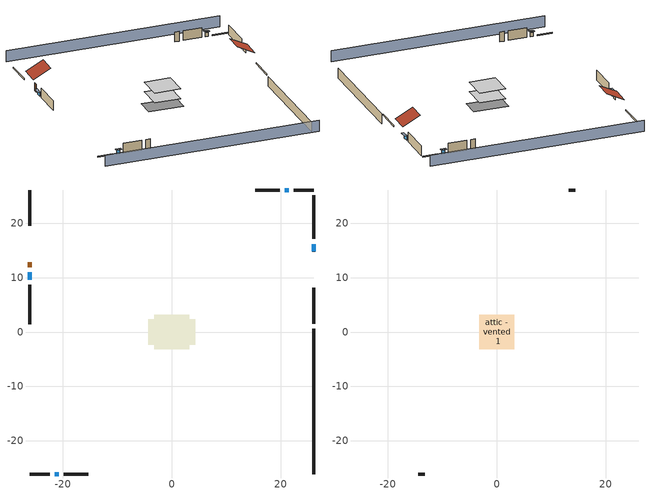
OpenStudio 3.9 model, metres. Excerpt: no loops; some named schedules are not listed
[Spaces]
conditioned space 1
 floor foundation (Slab1 construction): -4.29,-2.38 -4.29,2.38 4.29,2.38 4.29,-2.38 z-2.13
 floor adiabatic (AdiabaticFloorConstruction): -3.2,-3.2 -3.2,3.2 3.2,3.2 3.2,-3.2 z0.3
 wall outside (Wall1 construction): 26.09,17.09 26.09,25.16 z0.3:2.74
 wall outside (Wall2 construction): -19.83,-26.09 -15.35,-26.09 z0.3:2.74
 wall outside (Wall3 construction): -26.09,8.69 -26.09,1.39 z0.3:2.74
 wall outside (Wall4 construction): 19.83,26.09 15.35,26.09 z0.3:2.74
 wall outside (RimJoist1 construction): 26.09,1.54 26.09,8.15 z0.3:0.61
 wall outside (RimJoist2 construction): -26.09,-26.09 -22.4,-26.09 z0.3:0.61
 wall outside (RimJoist3 construction): -26.09,26.09 -26.09,19.48 z0.3:0.61
 wall outside (RimJoist4 construction): 26.09,26.09 22.4,26.09 z0.3:0.61
 wall outside (AdiabaticWallConstruction): 26.09,14.79 26.09,16.17 / -26.09,11 -26.09,9.62 z0.3:1.22; -21.48,-26.09 -20.76,-26.09 / 21.48,26.09 20.76,26.09 z0.3:1.28
 wall outside (AdiabaticWallConstruction 1): -26.09,12.84 -26.09,11.92 z0.3:2.34
 wall foundation (FoundationWall1 construction): 26.09,-26.09 26.09,0.61 z-2.13:0.3
 window (WindowConstruction): 26.09,14.79 26.09,16.16 z0.3:1.22
 window (WindowConstruction 1): -21.47,-26.09 -20.76,-26.09 z0.3:1.28
 window (WindowConstruction 2): -26.09,10.99 -26.09,9.62 z0.3:1.22
 window (WindowConstruction 3): 21.47,26.09 20.76,26.09 z0.3:1.28
 door (Door): -26.09,12.84 -26.09,11.92 z0.3:2.34
 ceiling adiabatic (AdiabaticFloorConstruction): 3.2,-3.2 3.2,3.2 -3.2,3.2 -3.2,-3.2 z0.3
attic - vented 1
 floor to conditioned space 1 (Floor1 construction Reversed): -3.2,-3.2 -3.2,3.2 3.2,3.2 3.2,-3.2 z2.74
 wall outside (Wall5 construction): -14.42,-26.09 -13.26,-26.09 z0.3:2.74
 wall outside (Wall6 construction): 14.42,26.09 13.26,26.09 z0.3:2.74
 roof outside (Roof1 construction): 26.09,13.86,2.74 21.81,13.86,4.88 21.81,9.08,4.88 26.09,9.08,2.74
 roof outside (Roof2 construction): -26.09,13.77,2.74 -21.81,13.77,4.88 -21.81,18.55,4.88 -26.09,18.55,2.74
shading: 26.09,30.66 -26.09,30.66 / -26.09,-30.66 26.09,-30.66 z0:2.74; 26.09,16.47 26.09,14.49 26.7,14.49 26.7,16.47 z1.52; -20.46,-26.09 -21.78,-26.09 -21.78,-26.7 -20.46,-26.7 z1.58; -26.09,9.32 -26.09,11.3 -26.7,11.3 -26.7,9.32 z1.52; 20.46,26.09 21.78,26.09 21.78,26.7 20.46,26.7 z1.58
[Site]
Portland Intl Arpt_OR: Latitude {deg}=45.59; Longitude {deg}=-122.6; Time Zone {hr}=-8; Elevation {m}=33; Terrain=Suburbs; Keep Site Location Information=Yes
[Site:GroundTemperature:Shallow]
10.2558, 8.96328, 8.85977, 9.47314, 11.9355, 14.3863, 16.5111, 17.8571, 17.9714, 16.8767, 14.8061, 12.4304
[Site:WaterMainsTemperature]
Calculation Method=Schedule; Temperature Schedule=mains temperature schedule
[Building]
Building 1
[Material] Roughness=Rough
Name | Thickness {m} | Conductivity {W/m-K} | Density {kg/m3} | Specific Heat {J/kg-K} | Thermal Absorptance | Solar Absorptance | Visible Absorptance
asphalt or fiberglass shingles | 0.00635 | 0.162714 | 1121.4 | 1465.45 | 0.9 | 0.85 | 0.85
roof rigid ins | 0.00281632 | 0.029427 | 32.04 | 1214.23 | 0.9 | 0.7 | 0.7
osb sheathing 0.5 in. | 0.0127 | 0.115458 | 512.64 | 1214.23 | 0.9 | 0.6 | 0.6
wood siding | 0.0254 | 0.102417 | 544.68 | 1172.36 | 0.9 | 0.85 | 0.85
osb sheathing 0.5 in. 1 | 0.0127 | 0.115458 | 512.64 | 1214.23 | 0.9 | 0.7 | 0.7
wall stud and cavity | 0.1397 | 0.550994 | 139.0536 | 1170.24 | 0.9 | 0.7 | 0.7
gypsum board | 0.0127 | 0.160291 | 801 | 837.4 | 0.9 | 0.6 | 0.6
wall stud and cavity 1 | 0.1397 | 0.727959 | 139.0536 | 1170.24 | 0.9 | 0.6 | 0.6
rim joist stud and cavity | 0.0508 | 0.178688 | 50.32683 | 1063.81 | 0.9 | 0.6 | 0.6
ceiling loosefill ins | 0.0846667 | 0.0480833 | 16.02 | 1046.75 | 0.9 | 0.7 | 0.7
ceiling stud and cavity | 0.1397 | 0.0920385 | 65.682 | 1177.47 | 0.9 | 0.7 | 0.7
concrete 8.0 in. | 0.2032 | 1.803125 | 2242.8 | 837.4 | 0.9 | 0.7 | 0.7
gypsum board 1 | 0.0127 | 0.160291 | 801 | 837.4 | 0.9 | 0.7 | 0.7
concrete 4.0 in. | 0.1016 | 1.803125 | 2242.8 | 837.4 | 0.9 | 0.7 | 0.7
floor covering | 0.0127 | 0.0450781 | 54.468 | 1339.84 | 0.9 | 0.9 | 0.9
wood siding 1; wood siding 2 | 0.0254 | 0.102417 | 544.68 | 1172.36
wall rigid ins; floor rigid ins | 0.512978 | 0.029427 | 32.04 | 1214.23 | 0.9 | 0.7 | 0.7
wall stud and cavity 2 | 0.0889 | 0.380278 | 52.3479 | 1209.89 | 0.9 | 0.7 | 0.7
door material | 0.04445 | 0.0612267 | 512.64 | 1214.23 | 0.9 | 0.7 | 0.7
floor stud and cavity | 0.1397 | 1.75129 | 37.0049 | 1207.88 | 0.9 | 0.7 | 0.7
osb sheathing 0.75 in. | 0.01905 | 0.115458 | 512.64 | 1214.23 | 0.9 | 0.7 | 0.7
floor covering 1 | 0.0127 | 0.0433444 | 54.468 | 1339.84 | 0.9 | 0.6 | 0.6
wall stud and cavity 3 | 0.0889 | 0.391764 | 83.0341 | 1211.67 | 0.9 | 0.7 | 0.7
furniture material conditioned space 1 | 0.1524 | 0.115458 | 640.8 | 1214.23 | 0.9 | 0.6 | 0.6
[Construction]
Roof1 construction; Roof2 construction: asphalt or fiberglass shingles, roof rigid ins, osb sheathing 0.5 in.
Wall1 construction; Wall2 construction; Wall3 construction; Wall4 construction: wood siding, osb sheathing 0.5 in. 1, wall stud and cavity, gypsum board
Wall5 construction; Wall6 construction: wood siding, osb sheathing 0.5 in. 1, wall stud and cavity 1
RimJoist1 construction; RimJoist2 construction; RimJoist3 construction; RimJoist4 construction: wood siding, rim joist stud and cavity
Floor1 construction Reversed: gypsum board, ceiling stud and cavity, ceiling loosefill ins
FoundationWall1 construction: concrete 8.0 in., gypsum board 1
Slab1 construction: concrete 4.0 in., floor covering
WindowConstruction; WindowConstruction 1; WindowConstruction 2; WindowConstruction 3: WindowMaterial
AdiabaticWallConstruction: wood siding 1, wall rigid ins, wall stud and cavity 2, gypsum board
Door: door material
AdiabaticWallConstruction 1: wood siding 2, wall rigid ins, wall stud and cavity 2, gypsum board
AdiabaticFloorConstruction: floor stud and cavity, floor rigid ins, osb sheathing 0.75 in., floor covering 1
PartitionWallConstruction: gypsum board, wall stud and cavity 3, gypsum board
furniture construction conditioned space 1: furniture material conditioned space 1
[WindowMaterial:SimpleGlazingSystem]
WindowMaterial: U-Factor {W/m2-K}=4.76952; Solar Heat Gain Coefficient=0.63
[ThermalZone] Multiplier=1; Use Ideal Air Loads=No
Name | Volume {m3} | Thermostat
conditioned space | 199.577 | conditioned space temperature setpoint
attic - vented | 19.5132
[Sizing:Zone]
attic - vented: Zone Cooling Design Supply Air Temperature Input Method=SupplyAirTemperature; Zone Cooling Design Supply Air Temperature {C}=14; Zone Cooling Design Supply Air Temperature Difference {deltaC}=11.11; Zone Heating Design Supply Air Temperature Input Method=SupplyAirTemperature; Zone Heating Design Supply Air Temperature {C}=40; Zone Heating Design Supply Air Temperature Difference {deltaC}=11.11; Zone Cooling Design Supply Air Humidity Ratio {kg-H2O/kg-air}=0.0085; Zone Heating Design Supply Air Humidity Ratio {kg-H2O/kg-air}=0.008; Cooling Design Air Flow Method=DesignDay; Heating Design Air Flow Method=DesignDay; Account for Dedicated Outdoor Air System=No; Dedicated Outdoor Air System Control Strategy=NeutralSupplyAir; Dedicated Outdoor Air Low Setpoint Temperature for Design {C}=autosize; Dedicated Outdoor Air High Setpoint Temperature for Design {C}=autosize; Zone Load Sizing Method=Sensible Load Only No Latent Load; Zone Latent Cooling Design Supply Air Humidity Ratio Input Method=HumidityRatioDifference; Zone Cooling Design Supply Air Humidity Ratio Difference {kgWater/kgDryAir}=0.005; Zone Latent Heating Design Supply Air Humidity Ratio Input Method=HumidityRatioDifference; Zone Humidification Design Supply Air Humidity Ratio Difference {kgWater/kgDryAir}=0.005; Sizing Option=Coincident
[Space]
Name | Thermal Zone | Volume {m3}
conditioned space 1 | conditioned space | 199.577
attic - vented 1 | attic - vented | 19.5132
[ThermostatSetpoint:DualSetpoint]
conditioned space temperature setpoint: Heating Setpoint Temperature Schedule=heating setpoint; Cooling Setpoint Temperature Schedule=cooling setpoint; Temperature Difference Between Cutout And Setpoint {deltaC}=0
[Foundation:Kiva]
Foundation Kiva 1: Initial Indoor Air Temperature {C}=9.44444; Wall Height Above Grade {m}=0.3048; Wall Depth Below Slab {m}=0.2032
[Foundation:Kiva:Settings]
Soil Conductivity {W/m-K}=1.3848; Soil Density {kg/m3}=1842.3; Soil Specific Heat {J/kg-K}=418.7; Ground Solar Absorptivity=0.9; Ground Thermal Absorptivity=0.9; Ground Surface Roughness {m}=0.03; Far-Field Width {m}=40; Deep-Ground Boundary Condition=ZeroFlux; Deep-Ground Depth {m}=40; Minimum Cell Dimension {m}=0.2; Maximum Cell Growth Coefficient=3; Simulation Timestep=Timestep
[SurfaceProperty:ExposedFoundationPerimeter]
Slab1: Exposed Perimeter Calculation Method=TotalExposedPerimeter; Total Exposed Perimeter {m}=26.70048
[SurfaceProperty:IncidentSolarMultiplier] Incident Solar Multiplier=1; Incident Solar Multiplier Schedule=trans schedule winter=0.85 summer=0.7
Window1; Window2; Window3; Window4
[InternalMass:Definition] Design Level Calculation Method=SurfaceArea
Name | Construction | Surface Area {m2}
partition wall mass | PartitionWallConstruction | 81.84758
furniture mass conditioned space 1 | furniture construction conditioned space 1 | 32.73903
[InternalMass] Space or SpaceType=conditioned space 1; Multiplier=1
Name | Internal Mass Definition
partition wall mass | partition wall mass
furniture mass conditioned space 1 | furniture mass conditioned space 1
[Fan:SystemModel]
central ac and furnace supply fan: Availability Schedule=Always On Discrete; Design Maximum Air Flow Rate {m3/s}=0.242581; Speed Control Method=Discrete; Electric Power Minimum Flow Rate Fraction=0.2; Design Pressure Rise {Pa}=500; Motor Efficiency=1; Motor In Air Stream Fraction=1; Design Electric Power Consumption {W}=autosize; Design Power Sizing Method=PowerPerFlow; Electric Power Per Unit Flow Rate {W/(m3/s)}=1059.44; Electric Power Per Unit Flow Rate Per Unit Pressure {W-s/m3-Pa}=1.66667; Fan Total Efficiency=0.7; Motor Loss Radiative Fraction=0; Speed Flow Fraction 1=0.84241; Speed Electric Power Fraction 1=0.59783; Speed Flow Fraction 2=1; Speed Electric Power Fraction 2=1
[EnergyManagementSystem:Sensor]
Name | Output Variable or Output Meter Index Key | Output Variable or Output Meter
central_ac_and_furnace_supply_fan_s; central_ac_and_furnace_supply_fan_s_1 | central ac and furnace supply fan | Fan Electricity Energy
water_heater_T_set | water heater setpoint | Schedule Value
out_pb_s |  | Site Outdoor Air Barometric Pressure
out_wt_s |  | Site Outdoor Air Humidity Ratio
site_vw_s |  | Site Wind Speed
cool_season | cooling season schedule | Schedule Value
central_ac_and_furnace_airloop_Fan_RTF_s | central ac and furnace supply fan | Fan Runtime Fraction Speed 1
central_ac_and_furnace_airloop_Fan_RTF_s_1 | central ac and furnace supply fan | Fan Runtime Fraction Speed 2
natural_vent_s | natural vent schedule | Schedule Value
htg_sp_s; htg_sp_s_1 | heating setpoint | Schedule Value
clg_sp_s; clg_sp_s_1 | cooling setpoint | Schedule Value
htg_load_cond |  | Heating:EnergyTransfer:Zone:CONDITIONED SPACE
clg_load_cond |  | Cooling:EnergyTransfer:Zone:CONDITIONED SPACE
s_conv | Floor1 | Surface Inside Face Convection Heat Gain Energy
s_ig | Floor1 | Surface Inside Face Internal Gains Radiation Heat Gain Energy
s_sol | Floor1 | Surface Inside Face Solar Radiation Heat Gain Energy
s_lgt | Floor1 | Surface Inside Face Lights Radiation Heat Gain Energy
s_surf | Floor1 | Surface Inside Face Net Surface Thermal Radiation Heat Gain Energy
s_conv_1 | FoundationWall1 | Surface Inside Face Convection Heat Gain Energy
s_ig_1 | FoundationWall1 | Surface Inside Face Internal Gains Radiation Heat Gain Energy
s_sol_1 | FoundationWall1 | Surface Inside Face Solar Radiation Heat Gain Energy
s_lgt_1 | FoundationWall1 | Surface Inside Face Lights Radiation Heat Gain Energy
s_surf_1 | FoundationWall1 | Surface Inside Face Net Surface Thermal Radiation Heat Gain Energy
s_conv_2 | inferred conditioned ceiling | Surface Inside Face Convection Heat Gain Energy
s_ig_2 | inferred conditioned ceiling | Surface Inside Face Internal Gains Radiation Heat Gain Energy
s_sol_2 | inferred conditioned ceiling | Surface Inside Face Solar Radiation Heat Gain Energy
s_lgt_2 | inferred conditioned ceiling | Surface Inside Face Lights Radiation Heat Gain Energy
s_surf_2 | inferred conditioned ceiling | Surface Inside Face Net Surface Thermal Radiation Heat Gain Energy
s_conv_3 | inferred conditioned floor | Surface Inside Face Convection Heat Gain Energy
s_ig_3 | inferred conditioned floor | Surface Inside Face Internal Gains Radiation Heat Gain Energy
s_sol_3 | inferred conditioned floor | Surface Inside Face Solar Radiation Heat Gain Energy
s_lgt_3 | inferred conditioned floor | Surface Inside Face Lights Radiation Heat Gain Energy
s_surf_3 | inferred conditioned floor | Surface Inside Face Net Surface Thermal Radiation Heat Gain Energy
s_conv_4 | RimJoist1 | Surface Inside Face Convection Heat Gain Energy
s_ig_4 | RimJoist1 | Surface Inside Face Internal Gains Radiation Heat Gain Energy
s_sol_4 | RimJoist1 | Surface Inside Face Solar Radiation Heat Gain Energy
s_lgt_4 | RimJoist1 | Surface Inside Face Lights Radiation Heat Gain Energy
s_surf_4 | RimJoist1 | Surface Inside Face Net Surface Thermal Radiation Heat Gain Energy
s_conv_5 | RimJoist2 | Surface Inside Face Convection Heat Gain Energy
s_ig_5 | RimJoist2 | Surface Inside Face Internal Gains Radiation Heat Gain Energy
s_sol_5 | RimJoist2 | Surface Inside Face Solar Radiation Heat Gain Energy
s_lgt_5 | RimJoist2 | Surface Inside Face Lights Radiation Heat Gain Energy
s_surf_5 | RimJoist2 | Surface Inside Face Net Surface Thermal Radiation Heat Gain Energy
s_conv_6 | RimJoist3 | Surface Inside Face Convection Heat Gain Energy
s_ig_6 | RimJoist3 | Surface Inside Face Internal Gains Radiation Heat Gain Energy
s_sol_6 | RimJoist3 | Surface Inside Face Solar Radiation Heat Gain Energy
s_lgt_6 | RimJoist3 | Surface Inside Face Lights Radiation Heat Gain Energy
s_surf_6 | RimJoist3 | Surface Inside Face Net Surface Thermal Radiation Heat Gain Energy
s_conv_7 | RimJoist4 | Surface Inside Face Convection Heat Gain Energy
s_ig_7 | RimJoist4 | Surface Inside Face Internal Gains Radiation Heat Gain Energy
s_sol_7 | RimJoist4 | Surface Inside Face Solar Radiation Heat Gain Energy
s_lgt_7 | RimJoist4 | Surface Inside Face Lights Radiation Heat Gain Energy
s_surf_7 | RimJoist4 | Surface Inside Face Net Surface Thermal Radiation Heat Gain Energy
s_conv_8 | Slab1 | Surface Inside Face Convection Heat Gain Energy
s_ig_8 | Slab1 | Surface Inside Face Internal Gains Radiation Heat Gain Energy
s_sol_8 | Slab1 | Surface Inside Face Solar Radiation Heat Gain Energy
s_lgt_8 | Slab1 | Surface Inside Face Lights Radiation Heat Gain Energy
s_surf_8 | Slab1 | Surface Inside Face Net Surface Thermal Radiation Heat Gain Energy
ss_sol | Door1 | Surface Inside Face Solar Radiation Heat Gain Energy
ss_lgt | Door1 | Surface Inside Face Lights Radiation Heat Gain Energy
ss_conv | Door1 | Surface Inside Face Convection Heat Gain Energy
ss_ig | Door1 | Surface Inside Face Internal Gains Radiation Heat Gain Energy
ss_surf | Door1 | Surface Inside Face Net Surface Thermal Radiation Heat Gain Energy
ss_conv_1 | Window1 | Surface Inside Face Convection Heat Gain Energy
ss_ig_1 | Window1 | Surface Inside Face Internal Gains Radiation Heat Gain Energy
ss_surf_1 | Window1 | Surface Inside Face Net Surface Thermal Radiation Heat Gain Energy
ss_trans_in | Window1 | Surface Window Transmitted Solar Radiation Rate
ss_back_out | Window1 | Surface Window Shortwave from Zone Back Out Window Heat Transfer Rate
ss_trans_out | Window1 | Surface Inside Face Initial Transmitted Diffuse Transmitted Out Window Solar Radiation Rate
ss_conv_2 | Window2 | Surface Inside Face Convection Heat Gain Energy
ss_ig_2 | Window2 | Surface Inside Face Internal Gains Radiation Heat Gain Energy
ss_surf_2 | Window2 | Surface Inside Face Net Surface Thermal Radiation Heat Gain Energy
ss_trans_in_1 | Window2 | Surface Window Transmitted Solar Radiation Rate
ss_back_out_1 | Window2 | Surface Window Shortwave from Zone Back Out Window Heat Transfer Rate
ss_trans_out_1 | Window2 | Surface Inside Face Initial Transmitted Diffuse Transmitted Out Window Solar Radiation Rate
ss_conv_3 | Window3 | Surface Inside Face Convection Heat Gain Energy
ss_ig_3 | Window3 | Surface Inside Face Internal Gains Radiation Heat Gain Energy
ss_surf_3 | Window3 | Surface Inside Face Net Surface Thermal Radiation Heat Gain Energy
ss_trans_in_2 | Window3 | Surface Window Transmitted Solar Radiation Rate
ss_back_out_2 | Window3 | Surface Window Shortwave from Zone Back Out Window Heat Transfer Rate
ss_trans_out_2 | Window3 | Surface Inside Face Initial Transmitted Diffuse Transmitted Out Window Solar Radiation Rate
ss_conv_4 | Window4 | Surface Inside Face Convection Heat Gain Energy
ss_ig_4 | Window4 | Surface Inside Face Internal Gains Radiation Heat Gain Energy
ss_surf_4 | Window4 | Surface Inside Face Net Surface Thermal Radiation Heat Gain Energy
ss_trans_in_3 | Window4 | Surface Window Transmitted Solar Radiation Rate
ss_back_out_3 | Window4 | Surface Window Shortwave from Zone Back Out Window Heat Transfer Rate
ss_trans_out_3 | Window4 | Surface Inside Face Initial Transmitted Diffuse Transmitted Out Window Solar Radiation Rate
s_conv_9 | Wall1 | Surface Inside Face Convection Heat Gain Energy
s_ig_9 | Wall1 | Surface Inside Face Internal Gains Radiation Heat Gain Energy
s_sol_9 | Wall1 | Surface Inside Face Solar Radiation Heat Gain Energy
s_lgt_9 | Wall1 | Surface Inside Face Lights Radiation Heat Gain Energy
s_surf_9 | Wall1 | Surface Inside Face Net Surface Thermal Radiation Heat Gain Energy
s_conv_10 | Wall2 | Surface Inside Face Convection Heat Gain Energy
s_ig_10 | Wall2 | Surface Inside Face Internal Gains Radiation Heat Gain Energy
s_sol_10 | Wall2 | Surface Inside Face Solar Radiation Heat Gain Energy
s_lgt_10 | Wall2 | Surface Inside Face Lights Radiation Heat Gain Energy
s_surf_10 | Wall2 | Surface Inside Face Net Surface Thermal Radiation Heat Gain Energy
s_conv_11 | Wall3 | Surface Inside Face Convection Heat Gain Energy
s_ig_11 | Wall3 | Surface Inside Face Internal Gains Radiation Heat Gain Energy
s_sol_11 | Wall3 | Surface Inside Face Solar Radiation Heat Gain Energy
s_lgt_11 | Wall3 | Surface Inside Face Lights Radiation Heat Gain Energy
s_surf_11 | Wall3 | Surface Inside Face Net Surface Thermal Radiation Heat Gain Energy
s_conv_12 | Wall4 | Surface Inside Face Convection Heat Gain Energy
s_ig_12 | Wall4 | Surface Inside Face Internal Gains Radiation Heat Gain Energy
s_sol_12 | Wall4 | Surface Inside Face Solar Radiation Heat Gain Energy
s_lgt_12 | Wall4 | Surface Inside Face Lights Radiation Heat Gain Energy
s_surf_12 | Wall4 | Surface Inside Face Net Surface Thermal Radiation Heat Gain Energy
im_conv | furniture mass conditioned space 1 | Surface Inside Face Convection Heat Gain Energy
im_ig | furniture mass conditioned space 1 | Surface Inside Face Internal Gains Radiation Heat Gain Energy
im_sol | furniture mass conditioned space 1 | Surface Inside Face Solar Radiation Heat Gain Energy
im_lgt | furniture mass conditioned space 1 | Surface Inside Face Lights Radiation Heat Gain Energy
im_surf | furniture mass conditioned space 1 | Surface Inside Face Net Surface Thermal Radiation Heat Gain Energy
im_conv_1 | partition wall mass | Surface Inside Face Convection Heat Gain Energy
im_ig_1 | partition wall mass | Surface Inside Face Internal Gains Radiation Heat Gain Energy
im_sol_1 | partition wall mass | Surface Inside Face Solar Radiation Heat Gain Energy
im_lgt_1 | partition wall mass | Surface Inside Face Lights Radiation Heat Gain Energy
im_surf_1 | partition wall mass | Surface Inside Face Net Surface Thermal Radiation Heat Gain Energy
airflow_gain | infil flow | Infiltration Sensible Heat Gain Energy
airflow_loss | infil flow | Infiltration Sensible Heat Loss Energy
airflow_gain_1 | natural vent flow | Infiltration Sensible Heat Gain Energy
airflow_loss_1 | natural vent flow | Infiltration Sensible Heat Loss Energy
airflow_gain_2 | whole house fan flow | Infiltration Sensible Heat Gain Energy
airflow_loss_2 | whole house fan flow | Infiltration Sensible Heat Loss Energy
mv_conv | mech vent house fan | Electric Equipment Convective Heating Energy
mv_rad | mech vent house fan | Electric Equipment Radiant Heating Energy
mv_conv_1 | mech vent house fan cfis | Electric Equipment Convective Heating Energy
mv_rad_1 | mech vent house fan cfis | Electric Equipment Radiant Heating Energy
mv_conv_2 | mech vent house fan latent load | Other Equipment Convective Heating Energy
mv_rad_2 | mech vent house fan latent load | Other Equipment Radiant Heating Energy
mv_conv_3 | mech vent house fan sensible load | Other Equipment Convective Heating Energy
mv_rad_3 | mech vent house fan sensible load | Other Equipment Radiant Heating Energy
ig_ee_conv | clothes dryer | Electric Equipment Convective Heating Energy
ig_ee_rad | clothes dryer | Electric Equipment Radiant Heating Energy
ig_ee_conv_1 | clothes washer | Electric Equipment Convective Heating Energy
ig_ee_rad_1 | clothes washer | Electric Equipment Radiant Heating Energy
ig_ee_conv_2 | cooking range | Electric Equipment Convective Heating Energy
ig_ee_rad_2 | cooking range | Electric Equipment Radiant Heating Energy
ig_ee_conv_3 | dishwasher | Electric Equipment Convective Heating Energy
ig_ee_rad_3 | dishwasher | Electric Equipment Radiant Heating Energy
ig_ee_conv_4 | freezer | Electric Equipment Convective Heating Energy
ig_ee_rad_4 | freezer | Electric Equipment Radiant Heating Energy
ig_ee_conv_5 | fridge | Electric Equipment Convective Heating Energy
ig_ee_rad_5 | fridge | Electric Equipment Radiant Heating Energy
ig_ee_conv_6 | whole house fan | Electric Equipment Convective Heating Energy
ig_ee_rad_6 | whole house fan | Electric Equipment Radiant Heating Energy
ig_oe_conv | clothes dryer 1 | Other Equipment Convective Heating Energy
ig_oe_rad | clothes dryer 1 | Other Equipment Radiant Heating Energy
ig_oe_conv_1 | cooking range 1 | Other Equipment Convective Heating Energy
ig_oe_rad_1 | cooking range 1 | Other Equipment Radiant Heating Energy
ig_oe_conv_2 | general water use latent | Other Equipment Convective Heating Energy
ig_oe_rad_2 | general water use latent | Other Equipment Radiant Heating Energy
ig_oe_conv_3 | general water use sensible | Other Equipment Convective Heating Energy
ig_oe_rad_3 | general water use sensible | Other Equipment Radiant Heating Energy
ig_oe_conv_4 | water heater energy adjustment1 | Other Equipment Convective Heating Energy
ig_oe_rad_4 | water heater energy adjustment1 | Other Equipment Radiant Heating Energy
ig_oe_conv_5 | water heater lat | Other Equipment Convective Heating Energy
ig_oe_rad_5 | water heater lat | Other Equipment Radiant Heating Energy
ig_oe_conv_6 | water heater sens | Other Equipment Convective Heating Energy
ig_oe_rad_6 | water heater sens | Other Equipment Radiant Heating Energy
[EnergyManagementSystem:Program]
central_ac_and_furnace_supply_fan_disaggregate_program: Set central_ac_and_furnace_supply_fan_clg = 0; If central_ac_and_furnace_clg_coil_s > 0; Set central_ac_and_furnace_supply_fan_clg = central_ac_and_furnace_supply_fan_s; EndIf
central_ac_and_furnace_supply_fan_disaggregate_program_1: Set central_ac_and_furnace_supply_fan_primary_htg = 0; If central_ac_and_furnace_htg_coil_s > 0; Set central_ac_and_furnace_supply_fan_primary_htg = central_ac_and_furnace_supply_fan_s_1; EndIf
[OtherEquipment:Definition] Design Level Calculation Method=EquipmentLevel
Name | Design Level {W} | Fraction Latent | Fraction Radiant | Fraction Lost
water heater sens; mech vent house fan sensible load | 0 | 0 | 0 | 0
water heater lat; general water use latent; mech vent house fan latent load | 0 | 1 | 0 | 0
water heater energy adjustment1 | 0.01 | 0 | 0 | 1
clothes dryer 2; cooking range 2 | 0 | 0 | 0 | 1
general water use sensible | 0 | 0 | 0.6 | 0
[OtherEquipment] Space or SpaceType=conditioned space 1
Name | Other Equipment Definition | Schedule | Fuel Type
water heater sens | water heater sens | Always On Discrete
water heater lat | water heater lat | Always On Discrete
water heater energy adjustment1 | water heater energy adjustment1 | Always On Discrete | Electricity
clothes dryer 1 | clothes dryer 2 | clothes dryer schedule | Electricity
cooking range 1 | cooking range 2 | cooking range schedule | Electricity
general water use sensible | general water use sensible | general water use schedule
general water use latent | general water use latent | general water use schedule
mech vent house fan sensible load | mech vent house fan sensible load | Always On Discrete
mech vent house fan latent load | mech vent house fan latent load | Always On Discrete
[ElectricEquipment:Definition] Design Level Calculation Method=EquipmentLevel; Fraction Latent=0
Name | Design Level {W} | Fraction Radiant | Fraction Lost
clothes washer; clothes dryer; dishwasher; cooking range; whole house fan; mech vent house fan | 0 | 0 | 1
fridge | 49.4292 | 0.6 | 0
freezer | 194.914 | 0.6 | 0
mech vent house fan cfis | 0 | 0 | 0
[ElectricEquipment] Space or SpaceType=conditioned space 1
Name | Electric Equipment Definition | Schedule
clothes washer | clothes washer | clothes washer schedule
clothes dryer | clothes dryer | clothes dryer schedule
dishwasher | dishwasher | dishwasher schedule
fridge | fridge | fridge schedule
freezer | freezer | freezer schedule
cooking range | cooking range | cooking range schedule
whole house fan | whole house fan | Always On Discrete
mech vent house fan | mech vent house fan | mech vent house fan schedule
mech vent house fan cfis | mech vent house fan cfis | mech vent house fan cfis schedule
[WaterUse:Equipment:Definition] Peak Flow Rate {m3/s}=0
clothes washer; dishwasher
[SpaceInfiltration:DesignFlowRate] Space or SpaceType=conditioned space 1; Schedule=Always On Discrete; Design Flow Rate Calculation Method=Flow/Space; Design Flow Rate {m3/s}=0
natural vent flow; whole house fan flow; infil flow
[ZoneMixing]
whole house fan mix: Zone or Space=attic - vented; Schedule=Always On Continuous; Design Flow Rate Calculation Method=Flow/Zone; Design Flow Rate {m3/s}=0; Source Zone or Space=conditioned space
[SpaceInfiltration:EffectiveLeakageArea]
infil attic - vented 1: Space or SpaceType=attic - vented 1; Schedule=Always On Discrete; Effective Air Leakage Area {cm2}=1363.99; Stack Coefficient=9.9471e-05; Wind Coefficient=3.19733e-05
